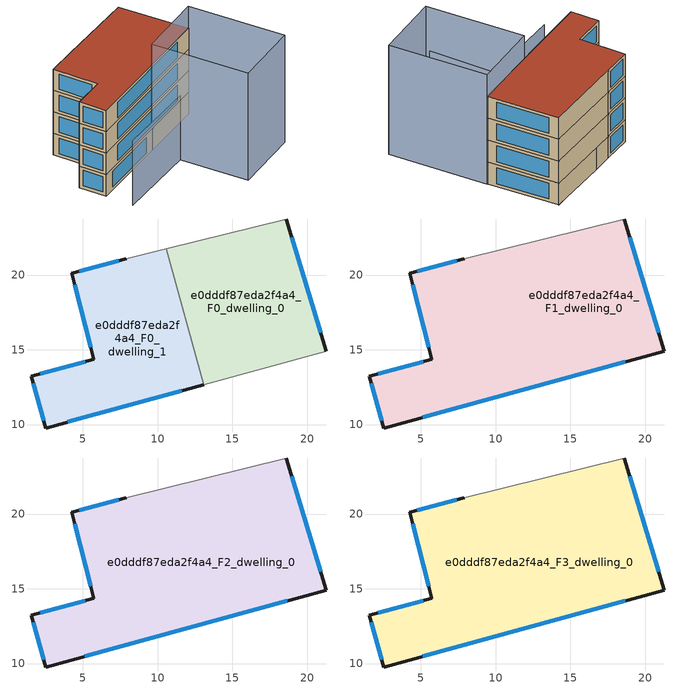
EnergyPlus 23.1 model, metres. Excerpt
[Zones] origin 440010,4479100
e0dddf87eda2f4a4_F0_dwelling_0
 floor ground (EU_floor_Construction): 18.59,23.75 21.28,14.91 13.08,12.67 10.59,21.75 z0
 wall outside (EU_wall_Construction): 21.28,14.91 18.59,23.75 z0:3
 wall adiabatic (EU_wall_Construction): 13.08,12.67 21.28,14.91 / 18.59,23.75 10.59,21.75 z0:3
 wall to e0dddf87eda2f4a4_F0_dwelling_1 (EU_wall_Construction): 10.59,21.75 13.08,12.67 z0:3
 window (EU_Window_Construction): 20.91,16.14 18.97,22.52 z0.42:2.58
e0dddf87eda2f4a4_F0_dwelling_1
 floor ground (EU_floor_Construction): 10.59,21.75 13.08,12.67 2.52,9.77 1.56,13.24 5.75,14.37 4.25,20.13 7.91,21.08 z0
 wall outside (EU_wall_Construction): 7.91,21.08 4.25,20.13 5.75,14.37 1.56,13.24 2.52,9.77 13.08,12.67 z0:3
 wall adiabatic (EU_wall_Construction): 10.59,21.75 7.91,21.08 z0:3
 window (EU_Window_Construction): 4.46,19.33 5.54,15.17 / 7.41,20.95 4.76,20.27 / 3.98,10.17 11.61,12.26 / 1.69,12.76 2.38,10.25 / 5.17,14.21 2.14,13.4 z0.42:2.58
e0dddf87eda2f4a4_F1_dwelling_0
 floor to e0dddf87eda2f4a4_F0_dwelling_0 (EU_floor_Construction): 18.59,23.75 21.28,14.91 13.08,12.67 10.59,21.75 z3
 floor to e0dddf87eda2f4a4_F0_dwelling_1 (EU_floor_Construction): 10.59,21.75 13.08,12.67 2.52,9.77 1.56,13.24 5.75,14.37 4.25,20.13 7.91,21.08 z3
 wall outside (EU_wall_Construction): 7.91,21.08 4.25,20.13 5.75,14.37 1.56,13.24 2.52,9.77 21.28,14.91 18.59,23.75 z3:6
 wall adiabatic (EU_wall_Construction): 18.59,23.75 7.91,21.08 z3:6
 window (EU_Window_Construction): 5.17,14.21 2.14,13.4 / 4.46,19.33 5.54,15.17 / 7.41,20.95 4.76,20.27 / 20.91,16.14 18.97,22.52 / 5.12,10.48 18.67,14.2 / 1.69,12.76 2.38,10.25 z3.42:5.58
e0dddf87eda2f4a4_F2_dwelling_0
 floor to e0dddf87eda2f4a4_F1_dwelling_0 (EU_floor_Construction): 18.59,23.75 21.28,14.91 2.52,9.77 1.56,13.24 5.75,14.37 4.25,20.13 7.91,21.08 z6
 wall outside (EU_wall_Construction): 7.91,21.08 4.25,20.13 5.75,14.37 1.56,13.24 2.52,9.77 21.28,14.91 18.59,23.75 z6:9
 wall adiabatic (EU_wall_Construction): 18.59,23.75 7.91,21.08 z6:9
 window (EU_Window_Construction): 5.17,14.21 2.14,13.4 / 4.46,19.33 5.54,15.17 / 7.41,20.95 4.76,20.27 / 20.91,16.14 18.97,22.52 / 5.12,10.48 18.67,14.2 / 1.69,12.76 2.38,10.25 z6.42:8.58
e0dddf87eda2f4a4_F3_dwelling_0
 floor to e0dddf87eda2f4a4_F2_dwelling_0 (EU_floor_Construction): 18.59,23.75 21.28,14.91 2.52,9.77 1.56,13.24 5.75,14.37 4.25,20.13 7.91,21.08 z9
 wall outside (EU_wall_Construction): 7.91,21.08 4.25,20.13 5.75,14.37 1.56,13.24 2.52,9.77 21.28,14.91 18.59,23.75 z9:12
 wall adiabatic (EU_wall_Construction): 18.59,23.75 7.91,21.08 z9:12
 window (EU_Window_Construction): 5.17,14.21 2.14,13.4 / 4.46,19.33 5.54,15.17 / 7.41,20.95 4.76,20.27 / 20.91,16.14 18.97,22.52 / 5.12,10.48 18.67,14.2 / 1.69,12.76 2.38,10.25 z9.42:11.58
 roof outside (EU_roof_Construction): 21.28,14.91 18.59,23.75 7.91,21.08 4.25,20.13 5.75,14.37 1.56,13.24 2.52,9.77 z12
shading: 16.38,0.37 12.78,12.52 / 12.78,12.52 21.32,15.05 / 21.32,15.05 24.92,2.9 / 24.92,2.9 16.38,0.37 z0:15; 3.36,6.33 14.19,9.04 / 14.19,9.04 16.26,0.79 / 18.59,23.75 7.82,20.48 z0:9
[Building]
EU S2 Campaign: North Axis=0; Terrain=City; Solar Distribution=FullExterior
[Site:Location]
Madrid: Latitude=40.5; Longitude=-3.5; Time Zone=1; Elevation=609
[SizingPeriod:WeatherFileDays]
AnnualSizingPeriod: Begin Month=1; Begin Day of Month=1; End Month=12; End Day of Month=31; Day of Week for Start Day=Monday; Use Weather File Daylight Saving Period=No; Use Weather File Rain and Snow Indicators=No
[MATERIAL]
EU_InternalMass_Material: Roughness=MediumRough; Thickness=0.1; Conductivity=1; Density=1800; Specific Heat=900; Thermal Absorptance=0.9; Solar Absorptance=0.7; Visible Absorptance=0.7
[MATERIAL:NOMASS] Roughness=MediumRough; Thermal Absorptance=0.9; Solar Absorptance=0.7; Visible Absorptance=0.7
Name | Thermal Resistance
EU_wall_NoMass | 1.60022
EU_roof_NoMass | 1.57597
EU_floor_NoMass | 0.470652
[WINDOWMATERIAL:SIMPLEGLAZINGSYSTEM]
EU_Window_SimpleGlazing: UFactor=3.28802; Solar Heat Gain Coefficient=0.85; Visible Transmittance=0.85
[CONSTRUCTION]
EU_wall_Construction: EU_wall_NoMass
EU_roof_Construction: EU_roof_NoMass
EU_floor_Construction: EU_floor_NoMass
EU_InternalMass_Construction: EU_InternalMass_Material
EU_Window_Construction: EU_Window_SimpleGlazing
[ZONE] Type=1; Multiplier=1; Ceiling Height=autocalculate; Floor Area=autocalculate; Part of Total Floor Area=Yes
Name | Volume
e0dddf87eda2f4a4_F0_dwelling_0 | 234.318
e0dddf87eda2f4a4_F1_dwelling_0 | 468.603
e0dddf87eda2f4a4_F2_dwelling_0; e0dddf87eda2f4a4_F3_dwelling_0 | 468.608
e0dddf87eda2f4a4_F0_dwelling_1 | 234.287
[INTERNALMASS] Construction=EU_InternalMass_Construction
Name | Zone or ZoneList | Surface Area
e0dddf87eda2f4a4_F0_dwelling_0_EU_InternalMass | e0dddf87eda2f4a4_F0_dwelling_0 | 78.0915
e0dddf87eda2f4a4_F0_dwelling_1_EU_InternalMass | e0dddf87eda2f4a4_F0_dwelling_1 | 78.0948
e0dddf87eda2f4a4_F1_dwelling_0_EU_InternalMass | e0dddf87eda2f4a4_F1_dwelling_0 | 156.188
e0dddf87eda2f4a4_F2_dwelling_0_EU_InternalMass | e0dddf87eda2f4a4_F2_dwelling_0 | 156.188
e0dddf87eda2f4a4_F3_dwelling_0_EU_InternalMass | e0dddf87eda2f4a4_F3_dwelling_0 | 156.188
[OTHEREQUIPMENT] Fuel Type=Electricity; Design Level Calculation Method=Watts/Area; Power per Zone Floor Area=1; Fraction Latent=0; Fraction Radiant=0; Fraction Lost=0; Carbon Dioxide Generation Rate=0; EndUse Subcategory=EU_Step8_InternalGains
Name | Zone or ZoneList or Space or SpaceList | Schedule
EU_Step8_InternalGain_e0dddf87eda2f4a4_F0_dwelling_0_f000 | e0dddf87eda2f4a4_F0_dwelling_0 | EU_Step8_GainSchedule_e0dddf87eda2f4a4_F0_dwelling_0_f000
EU_Step8_InternalGain_e0dddf87eda2f4a4_F0_dwelling_1_f000 | e0dddf87eda2f4a4_F0_dwelling_1 | EU_Step8_GainSchedule_e0dddf87eda2f4a4_F0_dwelling_1_f000
EU_Step8_InternalGain_e0dddf87eda2f4a4_F1_dwelling_0_f000 | e0dddf87eda2f4a4_F1_dwelling_0 | EU_Step8_GainSchedule_e0dddf87eda2f4a4_F1_dwelling_0_f000
EU_Step8_InternalGain_e0dddf87eda2f4a4_F2_dwelling_0_f000 | e0dddf87eda2f4a4_F2_dwelling_0 | EU_Step8_GainSchedule_e0dddf87eda2f4a4_F2_dwelling_0_f000
EU_Step8_InternalGain_e0dddf87eda2f4a4_F3_dwelling_0_f000 | e0dddf87eda2f4a4_F3_dwelling_0 | EU_Step8_GainSchedule_e0dddf87eda2f4a4_F3_dwelling_0_f000
[ZONEVENTILATION:DESIGNFLOWRATE] Schedule=EU_AlwaysOn; Design Flow Rate Calculation Method=AirChanges/Hour; Air Changes per Hour=0.480704; Ventilation Type=Natural; Fan Pressure Rise=0; Fan Total Efficiency=1; Constant Term Coefficient=1; Temperature Term Coefficient=0; Velocity Term Coefficient=0; Velocity Squared Term Coefficient=0; Minimum Indoor Temperature=-100; Maximum Indoor Temperature=100; Delta Temperature=-100; Minimum Outdoor Temperature=-100; Maximum Outdoor Temperature=100; Maximum Wind Speed=40
Name | Zone or ZoneList or Space or SpaceList
EU_ConstantAir_e0dddf87eda2f4a4_F0_dwelling_0 | e0dddf87eda2f4a4_F0_dwelling_0
EU_ConstantAir_e0dddf87eda2f4a4_F0_dwelling_1 | e0dddf87eda2f4a4_F0_dwelling_1
EU_ConstantAir_e0dddf87eda2f4a4_F1_dwelling_0 | e0dddf87eda2f4a4_F1_dwelling_0
EU_ConstantAir_e0dddf87eda2f4a4_F2_dwelling_0 | e0dddf87eda2f4a4_F2_dwelling_0
EU_ConstantAir_e0dddf87eda2f4a4_F3_dwelling_0 | e0dddf87eda2f4a4_F3_dwelling_0
[HVACTEMPLATE:THERMOSTAT] Constant Heating Setpoint=20; Constant Cooling Setpoint=50
EU_HeatOnly_e0dddf87eda2f4a4_F0_dwelling_0; EU_HeatOnly_e0dddf87eda2f4a4_F0_dwelling_1; EU_HeatOnly_e0dddf87eda2f4a4_F1_dwelling_0; EU_HeatOnly_e0dddf87eda2f4a4_F2_dwelling_0; EU_HeatOnly_e0dddf87eda2f4a4_F3_dwelling_0
[HVACTEMPLATE:ZONE:IDEALLOADSAIRSYSTEM] System Availability Schedule=EU_AlwaysOn; Maximum Heating Supply Air Temperature=50; Minimum Cooling Supply Air Temperature=13; Maximum Heating Supply Air Humidity Ratio=0.0156; Minimum Cooling Supply Air Humidity Ratio=0.0077; Heating Limit=NoLimit; Cooling Limit=NoLimit; Heating Availability Schedule=EU_AlwaysOn; Cooling Availability Schedule=EU_CoolingOff; Dehumidification Control Type=ConstantSensibleHeatRatio; Cooling Sensible Heat Ratio=0.7; Dehumidification Setpoint=60; Humidification Control Type=None; Humidification Setpoint=30; Outdoor Air Method=None; Outdoor Air Flow Rate per Person=0.00944; Outdoor Air Flow Rate per Zone Floor Area=0; Outdoor Air Flow Rate per Zone=0; Demand Controlled Ventilation Type=None; Outdoor Air Economizer Type=NoEconomizer; Heat Recovery Type=None; Sensible Heat Recovery Effectiveness=0.7; Latent Heat Recovery Effectiveness=0.65
Name | Template Thermostat
e0dddf87eda2f4a4_F0_dwelling_0 | EU_HeatOnly_e0dddf87eda2f4a4_F0_dwelling_0
e0dddf87eda2f4a4_F0_dwelling_1 | EU_HeatOnly_e0dddf87eda2f4a4_F0_dwelling_1
e0dddf87eda2f4a4_F1_dwelling_0 | EU_HeatOnly_e0dddf87eda2f4a4_F1_dwelling_0
e0dddf87eda2f4a4_F2_dwelling_0 | EU_HeatOnly_e0dddf87eda2f4a4_F2_dwelling_0
e0dddf87eda2f4a4_F3_dwelling_0 | EU_HeatOnly_e0dddf87eda2f4a4_F3_dwelling_0
[SIZING:ZONE] Zone Cooling Design Supply Air Temperature Input Method=SupplyAirTemperature; Zone Cooling Design Supply Air Temperature=13; Zone Heating Design Supply Air Temperature Input Method=SupplyAirTemperature; Zone Heating Design Supply Air Temperature=50; Zone Cooling Design Supply Air Humidity Ratio=0.008; Zone Heating Design Supply Air Humidity Ratio=0.008; Cooling Design Air Flow Method=DesignDay; Cooling Design Air Flow Rate=0; Cooling Minimum Air Flow per Zone Floor Area=0.000762; Cooling Minimum Air Flow=0; Cooling Minimum Air Flow Fraction=0.2; Heating Design Air Flow Method=DesignDay; Heating Design Air Flow Rate=0; Heating Maximum Air Flow per Zone Floor Area=0.002032; Heating Maximum Air Flow=0.141576; Heating Maximum Air Flow Fraction=0.3; Account for Dedicated Outdoor Air System=No; Dedicated Outdoor Air System Control Strategy=NeutralSupplyAir; Dedicated Outdoor Air Low Setpoint Temperature for Design=autosize; Dedicated Outdoor Air High Setpoint Temperature for Design=autosize; Zone Load Sizing Method=Sensible Load Only No Latent Load; Zone Latent Cooling Design Supply Air Humidity Ratio Input Method=HumidityRatioDifference; Zone Cooling Design Supply Air Humidity Ratio Difference=0.005; Zone Latent Heating Design Supply Air Humidity Ratio Input Method=HumidityRatioDifference; Zone Humidification Design Supply Air Humidity Ratio Difference=0.005
e0dddf87eda2f4a4_F0_dwelling_0; e0dddf87eda2f4a4_F0_dwelling_1; e0dddf87eda2f4a4_F1_dwelling_0; e0dddf87eda2f4a4_F2_dwelling_0; e0dddf87eda2f4a4_F3_dwelling_0
[SCHEDULE:CONSTANT]
Name | Hourly Value
EU_AlwaysOn | 1
EU_CoolingOff | 0
[SCHEDULE:FILE] Column Number=1; Rows to Skip at Top=0; Number of Hours of Data=8760; Column Separator=Comma; Interpolate to Timestep=No; Minutes per Item=60; Adjust Schedule for Daylight Savings=Yes
Name | File
EU_Step8_GainSchedule_e0dddf87eda2f4a4_F0_dwelling_0_f000 | ../../schedules/e0dddf87eda2f4a4/e0dddf87eda2f4a4_F0_dwelling_0_f000_gain.csv
EU_Step8_GainSchedule_e0dddf87eda2f4a4_F0_dwelling_1_f000 | ../../schedules/e0dddf87eda2f4a4/e0dddf87eda2f4a4_F0_dwelling_1_f000_gain.csv
EU_Step8_GainSchedule_e0dddf87eda2f4a4_F1_dwelling_0_f000 | ../../schedules/e0dddf87eda2f4a4/e0dddf87eda2f4a4_F1_dwelling_0_f000_gain.csv
EU_Step8_GainSchedule_e0dddf87eda2f4a4_F2_dwelling_0_f000 | ../../schedules/e0dddf87eda2f4a4/e0dddf87eda2f4a4_F2_dwelling_0_f000_gain.csv
EU_Step8_GainSchedule_e0dddf87eda2f4a4_F3_dwelling_0_f000 | ../../schedules/e0dddf87eda2f4a4/e0dddf87eda2f4a4_F3_dwelling_0_f000_gain.csv
